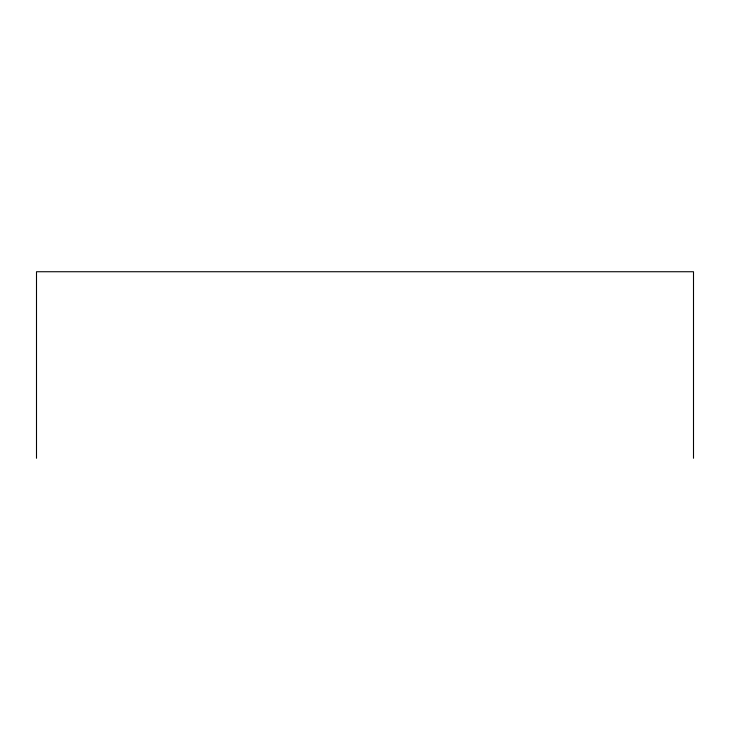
<?xml version="1.0" encoding="UTF-8"?>
<svg xmlns="http://www.w3.org/2000/svg" width="730" height="730" viewBox="0 0 730 730"><rect width="100%" height="100%" fill="white"/><g stroke="black" fill="none" stroke-linecap="round" stroke-linejoin="round"><path stroke-width="1.09" d="M693.5 458.267L693.5 271.733L36.5 271.733L36.5 458.267"/></g></svg>
